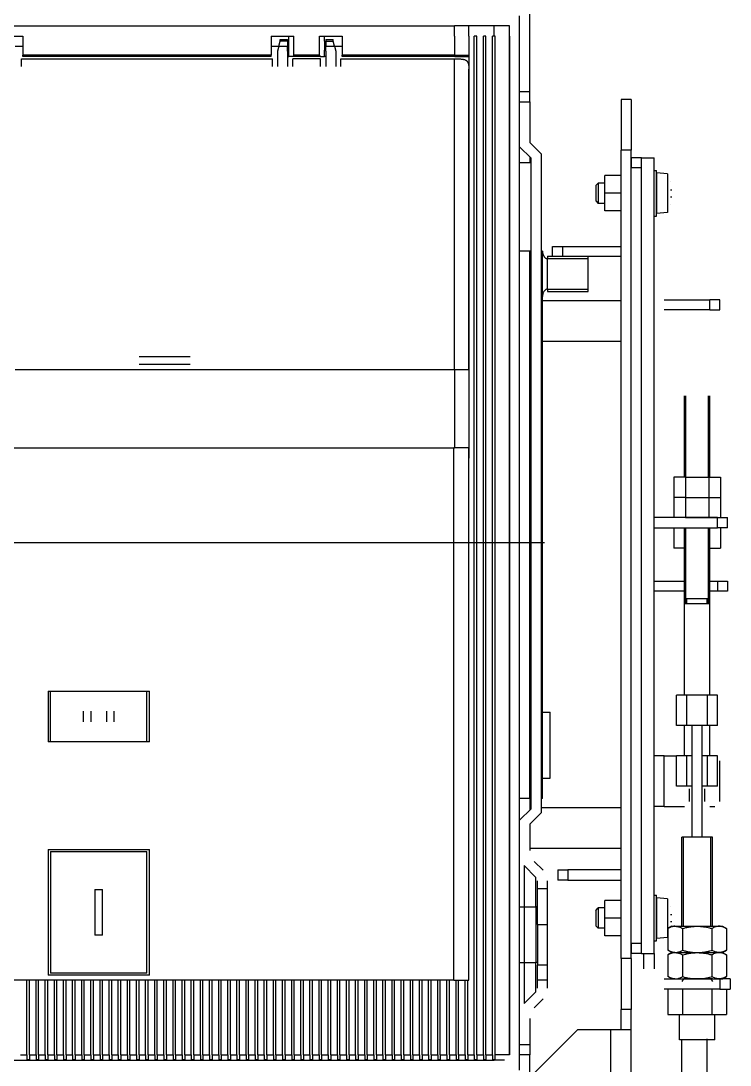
# Model space of a CAD drawing. Header units: metres. Extents: x -364 to 984, y 2601 to 8084.
# Drawn here: x -78.1 to 61.7, y 7642.2 to 7848.2 of the extents above; entities that cross this region are included whole.
import ezdxf

# ---------------------------------------------------------------- set-up
doc = ezdxf.new("R2010")
doc.units = ezdxf.units.M

# ---------------------------------------------------------------- blocks, each defined once
blk = doc.blocks.new('ABB-TR_T7_3')
for p, q in [((230, 310.353454), (230, 313.353454)), ((230.000038, 309.853454), (230.000038, 313.353454)), ((232, 309.853424), (232, 314.353454)), ((232, 298.353424), (232, 314.353454)), ((32.828469, 311.353454), (217.171608, 311.353454)), ((220.000038, 311.353454), (217.171608, 311.353454)), ((217.171608, 309.353454), (217.171608, 311.353454)), ((225.000038, 311.353454), (220.000038, 311.353454)), ((220.000038, 309.353454), (220.000038, 311.353454)), ((228.000038, 311.353454), (225.000038, 311.353454)), ((225.000038, 309.353454), (225.000038, 311.353454)), ((228, 309.353454), (228, 311.353454)), ((228.000038, 309.353454), (228.000038, 311.353454)), ((127.500039, 309.353454), (132.000039, 309.353454)), ((132.000039, 309.353454), (132.000039, 305.603454)), ((181.000038, 309.353454), (185.500038, 309.353454)), ((181.000038, 309.353454), (181.000038, 305.603454)), ((184.500038, 308.353454), (184.500038, 309.353454)), ((185.500038, 305.603454), (185.500038, 309.353454)), ((190.500038, 309.353454), (195.000038, 309.353454)), ((190.500038, 305.603454), (190.500038, 309.353454)), ((191.500038, 308.353454), (191.500038, 309.353454)), ((195.000038, 309.353454), (195.000038, 305.603454)), ((217.171608, 309.353454), (217.171608, 305.603454)), ((220.000038, 309.353454), (220.000038, 307.353454)), ((221.550041, 309.353454), (221.050041, 309.353454)), ((221.050041, 108.353454), (221.050041, 309.353454)), ((221.550041, 108.353454), (221.550041, 309.353454)), ((223.350037, 309.353454), (222.850037, 309.353454)), ((222.850037, 108.353454), (222.850037, 309.353454)), ((223.350037, 108.353454), (223.350037, 309.353454)), ((225.000038, 309.353454), (224.65004, 309.353454)), ((224.65004, 108.353454), (224.65004, 309.353454)), ((225.15004, 309.353454), (225.000038, 309.353454)), ((225.15004, 108.353454), (225.15004, 309.353454)), ((228, 309.353454), (228, 108.353454)), ((228.000038, 108.353454), (228.000038, 309.353454)), ((230, 105.353454), (230, 310.353454)), ((230.000038, 105.353454), (230.000038, 309.853454)), ((232, 298.353424), (232, 309.853424)), ((130.500036, 307.353454), (132.000039, 307.353454)), ((181.000038, 307.353454), (182.500038, 307.353454)), ((182.500038, 307.353454), (182.250038, 306.353454)), ((182.500038, 307.353454), (182.750038, 308.353454)), ((182.500038, 307.353454), (184.250038, 307.353454)), ((182.750038, 308.337379), (182.750038, 308.653457)), ((182.750038, 308.653457), (184.250038, 308.653457)), ((184.250038, 308.337379), (182.750038, 308.337379)), ((184.195038, 307.353454), (184.555039, 307.353454)), ((184.250038, 308.653457), (184.250038, 308.337379)), ((184.250038, 308.337379), (184.250038, 307.353454)), ((184.250038, 308.103454), (184.500038, 308.103454)), ((184.250038, 306.353454), (184.250038, 307.353454)), ((184.500038, 307.853454), (184.500038, 308.353454)), ((184.500038, 306.853454), (184.500038, 307.853454)), ((191.805146, 307.353454), (191.444428, 307.353454)), ((191.500038, 308.353454), (191.500038, 307.853454)), ((191.750038, 308.103454), (191.500038, 308.103454)), ((191.500038, 307.853454), (191.500038, 306.853454)), ((191.750038, 308.653457), (191.750038, 308.337379)), ((191.750038, 308.653457), (193.250038, 308.653457)), ((191.750038, 308.337379), (191.750038, 307.353454)), ((191.750038, 308.337379), (193.250038, 308.337379)), ((191.750038, 307.353454), (193.500038, 307.353454)), ((191.750038, 306.353454), (191.750038, 307.353454)), ((193.250038, 308.337379), (193.250038, 308.653457)), ((193.500038, 307.353454), (193.250038, 308.353454)), ((193.500038, 307.353454), (195.000038, 307.353454)), ((193.500038, 307.353454), (193.750038, 306.353454)), ((220.000038, 307.353454), (220.000038, 305.603454)), ((132.000039, 305.353454), (132.000039, 305.603454)), ((181.000038, 305.603454), (132.000039, 305.603454)), ((181.000038, 305.353454), (132.000039, 305.353454)), ((181.000038, 305.353454), (181.000038, 305.603454)), ((182.250038, 306.353454), (182.250038, 303.353454)), ((184.250038, 306.603454), (184.500038, 306.603454)), ((184.250038, 306.353454), (184.250038, 303.353454)), ((184.250038, 305.353454), (184.500038, 305.353454)), ((184.500038, 306.353454), (184.500038, 306.853454)), ((184.500038, 305.353454), (184.500038, 306.353454)), ((185.264336, 305.353454), (184.500038, 305.353454)), ((190.735741, 305.353454), (185.264336, 305.353454)), ((190.500038, 305.603454), (185.500038, 305.603454)), ((190.735741, 305.353454), (191.500038, 305.353454)), ((191.500038, 306.853454), (191.500038, 306.353454)), ((191.500038, 306.353454), (191.500038, 306.603454)), ((191.750038, 306.603454), (191.500038, 306.603454)), ((191.500038, 305.353454), (191.500038, 306.353454)), ((191.750038, 305.353454), (191.500038, 305.353454)), ((191.750038, 306.353454), (191.750038, 303.353454)), ((193.750038, 306.353454), (193.750038, 303.353454)), ((195.000038, 305.353454), (195.000038, 305.603454)), ((217.171608, 305.603454), (195.000038, 305.603454)), ((217.254944, 305.353454), (195.000038, 305.353454)), ((217.171608, 305.603454), (220.000038, 305.603454)), ((217.254944, 305.353454), (219.805596, 305.353454)), ((219.805596, 305.353454), (220.000038, 305.353454)), ((220.000038, 305.603454), (220.000038, 305.353454)), ((220.000038, 305.353454), (220.000038, 243.603454)), ((131.750039, 304.853454), (181.250038, 304.853454)), ((131.750039, 303.353454), (131.750039, 304.853454)), ((181.250038, 303.353454), (181.250038, 304.853454)), ((190.750038, 304.853454), (185.250038, 304.853454)), ((185.250038, 303.353454), (185.250038, 304.853454)), ((190.750038, 303.353454), (190.750038, 304.853454)), ((194.750038, 304.853454), (217.171608, 304.853454)), ((194.750038, 303.353454), (194.750038, 304.853454)), ((217.171608, 243.603454), (217.171608, 304.853454)), ((220.000038, 243.603454), (220.000038, 302.853454)), ((232, 298.353424), (230, 298.353424)), ((232, 298.353424), (230, 298.353424)), ((232, 296.353424), (232, 298.353424)), ((232, 296.353424), (232, 298.353424)), ((250, 296.853424), (250, 286.853424)), ((252, 296.853424), (250, 296.853424)), ((252, 296.853424), (252, 286.853424)), ((230, 296.353424), (232, 296.353424)), ((230, 296.353424), (232, 296.353424)), ((232, 296.353424), (232, 288.353424)), ((232, 296.353424), (232, 288.353424)), ((232.25, 285.275001), (230, 287.525001)), ((232.25, 285.275001), (230, 287.525001)), ((232, 288.353424), (234.25, 286.103424)), ((232, 288.353424), (234.25, 286.103424)), ((252, 286.853424), (250, 286.853424)), ((250, 127.353424), (250, 286.853424)), ((252, 127.353424), (252, 286.853424)), ((232.25, 284.353424), (230, 284.353424)), ((232.25, 284.353424), (230, 284.353424)), ((232, 285.524932), (232, 284.353424)), ((232, 285.524932), (232, 284.353424)), ((232.25, 156.931854), (232.25, 285.275001)), ((232.25, 156.931854), (232.25, 285.275001)), ((234.25, 286.103424), (234.25, 156.103424)), ((234.25, 286.103424), (234.25, 156.103424)), ((254, 285.353454), (252, 285.353454)), ((252, 285.353454), (252, 283.353454)), ((254, 285.353454), (256.5, 285.353454)), ((254, 283.353454), (254, 285.353454)), ((256.5, 128.353454), (256.5, 285.353454)), ((252, 130.353454), (252, 283.353454)), ((254, 283.353454), (252, 283.353454)), ((254, 130.353454), (254, 283.353454)), ((256.5, 282.853424), (257, 282.853424)), ((256.5, 273.853424), (256.5, 282.853424)), ((257, 273.853424), (257, 282.853424)), ((257, 282.353424), (257, 280.271125)), ((259.13263, 282.166847), (257, 282.353424)), ((245, 279.853424), (245.5, 280.353424)), ((245.5, 280.353424), (245.5, 279.312278)), ((246.800003, 280.353424), (245.5, 280.353424)), ((246.800003, 278.353424), (246.800003, 281.853424)), ((250, 281.853424), (246.800003, 281.853424)), ((257, 280.271125), (257, 274.353424)), ((259.13263, 282.166847), (259.13263, 280.181678)), ((259.13263, 280.181678), (259.13263, 274.540008)), ((259.73021, 280.653427), (259.762238, 280.653427)), ((245, 279.853424), (245, 279.072563)), ((245, 279.072563), (245, 276.853424)), ((245.5, 279.312278), (245.5, 276.353424)), ((246.800003, 274.853424), (246.800003, 278.353424)), ((250, 278.353424), (246.800003, 278.353424)), ((259.73021, 279.053428), (259.965638, 279.053428)), ((259.965638, 279.053428), (260.038514, 279.053428)), ((245, 276.853424), (245.5, 276.353424)), ((246.800003, 276.353424), (245.5, 276.353424)), ((259.73021, 277.653427), (260.038514, 277.653427)), ((259.73021, 276.053428), (259.762238, 276.053428)), ((250, 274.853424), (246.800003, 274.853424)), ((259.13263, 274.540008), (257, 274.353424)), ((256.5, 273.853424), (257, 273.853424)), ((236.5, 267.853454), (238.5, 267.853454)), ((236.5, 265.853454), (236.5, 267.853454)), ((238.5, 265.853454), (238.5, 267.853454)), ((238.5, 267.853454), (250, 267.853454)), ((232, 266.953453), (230, 266.953453)), ((232.248993, 266.953453), (232, 266.953453)), ((232, 158.953453), (232, 266.953453)), ((234.5, 266.953453), (234.25, 266.953453)), ((234.5, 257.953453), (234.5, 266.953453)), ((235.5, 265.953453), (236.5, 265.953453)), ((235.5, 265.953453), (235.5, 265.453453)), ((238.5, 265.853454), (236.5, 265.853454)), ((250, 265.853454), (238.5, 265.853454)), ((243.5, 265.453453), (243.5, 265.85345)), ((235.5, 259.453453), (235.5, 265.453453)), ((235.5, 265.453453), (243.5, 265.453453)), ((243.5, 259.453453), (243.5, 265.453453)), ((234.5, 169.453453), (234.5, 257.953453)), ((235.5, 259.453453), (243.5, 259.453453)), ((235.5, 259.453453), (235.5, 258.953453)), ((235.5, 258.953453), (243.5, 258.953453)), ((243.5, 258.953453), (243.5, 259.453453)), ((250, 257.103424), (234.499939, 257.103424)), ((258.5, 257.353454), (267.5, 257.353454)), ((267.5, 255.353454), (267.5, 257.353454)), ((269.5, 257.353454), (267.5, 257.353454)), ((269.5, 255.353454), (269.5, 257.353454)), ((267.5, 255.353454), (258.5, 255.353454)), ((267.5, 255.353454), (269.5, 255.353454)), ((250, 249.103424), (234.499939, 249.103424)), ((165, 246.103454), (155, 246.103454)), ((130.500039, 243.603454), (199.500038, 243.603454)), ((155, 244.603454), (165, 244.603454)), ((199.500038, 243.603454), (210.500038, 243.603454)), ((210.500038, 243.603454), (217.171608, 243.603454)), ((217.171608, 243.603454), (217.171608, 228.103454)), ((217.171608, 243.603454), (220.000038, 243.603454)), ((217.171608, 243.603454), (220.000038, 243.603454)), ((220.000038, 243.603454), (220.000038, 235.353454)), ((262.5, 222.353452), (262.5, 238.353454)), ((262.75, 222.353452), (262.75, 238.353454)), ((267.25, 222.353452), (267.25, 238.353454)), ((267.5, 222.353452), (267.5, 238.353454)), ((220.000038, 235.353454), (220.000038, 226.103454)), ((105.513409, 228.103454), (217, 228.103454)), ((144.325575, 228.103454), (217.171608, 228.103454)), ((220, 228.103454), (217, 228.103454)), ((217, 123.103454), (217, 228.103454)), ((220, 123.103454), (220, 228.103454)), ((262.690598, 222.353454), (260.381195, 222.353454)), ((260.381195, 222.353454), (260.381195, 218.353454)), ((262.690598, 222.353454), (267.309403, 222.353454)), ((262.690598, 222.353454), (262.690598, 218.353454)), ((267.309403, 222.353454), (267.309403, 218.353454)), ((267.309403, 222.353454), (269.618805, 222.353454)), ((269.618805, 222.353454), (269.618805, 218.353454)), ((262.690598, 218.353454), (260.381195, 218.353454)), ((262.690598, 218.353454), (260.381195, 218.353454)), ((260.381195, 218.353454), (260.381195, 214.353455)), ((262.690598, 218.353454), (267.309403, 218.353454)), ((262.690598, 218.353454), (267.309403, 218.353454)), ((262.690598, 218.353454), (262.690598, 214.353455)), ((267.309403, 218.353454), (269.618805, 218.353454)), ((267.309403, 218.353454), (267.309403, 214.353455)), ((267.309403, 218.353454), (269.618805, 218.353454)), ((269.618805, 218.353454), (269.618805, 214.353455)), ((269.618805, 216.353455), (269.618805, 214.353428)), ((269, 214.353455), (256.5, 214.353455)), ((262.690598, 214.353455), (260.381195, 214.353455)), ((262.690598, 214.353455), (267.309403, 214.353455)), ((267.309403, 214.353455), (269.618805, 214.353455)), ((269, 212.353455), (269, 214.353455)), ((269, 214.353455), (271, 214.353455)), ((271, 212.353455), (271, 214.353455)), ((256.5, 212.353455), (269, 212.353455)), ((260.381195, 212.353455), (260.381195, 208.353455)), ((262.5, 198.353454), (262.5, 212.353449)), ((262.75, 198.353454), (262.75, 212.35345)), ((267.25, 198.353454), (267.25, 212.35345)), ((267.5, 198.353454), (267.5, 212.353449)), ((271, 212.353455), (269, 212.353455)), ((269.618805, 212.353455), (269.618805, 208.353455)), ((234.904961, 209.353454), (11.22554, 209.353454)), ((262.499985, 208.353455), (260.381195, 208.353455)), ((267.499985, 208.353455), (269.618805, 208.353455)), ((267.5, 201.853449), (267.5, 208.353452)), ((256.49997, 201.853455), (262.499985, 201.853455)), ((262.499985, 199.853454), (256.5, 199.853454)), ((267.499985, 201.853455), (269, 201.853455)), ((269, 199.853454), (267.499985, 199.853454)), ((267.5, 186.353454), (267.5, 199.853449)), ((269, 201.853455), (271, 201.853455)), ((269, 201.853455), (269, 199.853454)), ((271, 199.853454), (269, 199.853454)), ((271, 201.853455), (271, 199.853454)), ((266.198563, 198.353454), (262.5, 198.353454)), ((262.5, 197.353432), (262.5, 198.353432)), ((262.75, 197.353432), (262.75, 198.353432)), ((263, 197.353454), (263, 198.353454)), ((267.5, 198.353454), (266.198563, 198.353454)), ((267, 197.353454), (267, 198.353454)), ((267.25, 197.353432), (267.25, 198.353432)), ((266.198563, 197.353454), (262.5, 197.353454)), ((262.5, 179.353454), (262.5, 197.353454)), ((267.5, 197.353454), (266.198563, 197.353454)), ((267.5, 179.353454), (267.5, 197.353454)), ((220.000038, 181.103454), (220.000038, 190.103454)), ((267.5, 179.353431), (267.5, 185.353454)), ((136.998703, 180.103454), (136.998703, 170.103454)), ((136.998703, 180.103454), (156.998703, 180.103454)), ((137.498703, 170.103454), (137.498703, 180.103454)), ((156.498703, 170.103454), (156.498703, 180.103454)), ((156.998703, 170.103454), (156.998703, 180.103454)), ((220.000038, 180.603454), (220.000038, 181.103454)), ((262.979279, 179.353454), (260.958542, 179.353454)), ((260.958542, 173.353454), (260.958542, 179.353454)), ((267.020722, 179.353454), (262.979279, 179.353454)), ((262.979279, 173.353454), (262.979279, 179.353454)), ((269.041459, 179.353454), (267.020722, 179.353454)), ((267.020722, 173.353454), (267.020722, 179.353454)), ((269.041459, 173.353454), (269.041459, 179.353454)), ((143.998703, 174.054142), (143.998703, 176.168937)), ((145.498703, 174.054142), (145.498703, 176.168937)), ((148.498703, 176.168937), (148.498703, 174.054142)), ((149.998703, 176.168937), (149.998703, 174.054142)), ((234.5, 175.953453), (236, 175.953453)), ((236, 162.953453), (236, 175.953453)), ((262.979279, 173.353454), (260.958542, 173.353454)), ((262.5, 167.353454), (262.5, 173.353431)), ((267.020722, 173.353454), (262.979279, 173.353454)), ((264, 151.353454), (264, 173.353454)), ((266, 151.353454), (266, 173.353454)), ((269.041459, 173.353454), (267.020722, 173.353454)), ((267.5, 167.353454), (267.5, 173.353431)), ((156.998703, 170.103454), (136.998703, 170.103454)), ((234.5, 158.953453), (234.5, 169.453453)), ((258.5, 167.353454), (256.5, 167.353454)), ((258.5, 157.353454), (258.5, 167.353454)), ((258.5, 167.353454), (260.958542, 167.353454)), ((262.979279, 167.353454), (260.958542, 167.353454)), ((260.958542, 161.353454), (260.958542, 167.353454)), ((263.999985, 167.353454), (262.979279, 167.353454)), ((262.979279, 161.353454), (262.979279, 167.353454)), ((267.020722, 167.353454), (265.999985, 167.353454)), ((269.041459, 167.353454), (267.020722, 167.353454)), ((267.020722, 161.353454), (267.020722, 167.353454)), ((269.041459, 161.353454), (269.041459, 167.353454)), ((269.5, 158.353454), (269.5, 166.353454)), ((234.5, 162.953453), (236, 162.953453)), ((262.979279, 161.353454), (260.958542, 161.353454)), ((263.999985, 161.353454), (262.979279, 161.353454)), ((263.5, 158.353454), (263.5, 160.853454)), ((267.020722, 161.353454), (265.999985, 161.353454)), ((266, 151.353454), (266, 161.353454)), ((266.5, 158.353454), (266.5, 160.853454)), ((269.041459, 161.353454), (267.020722, 161.353454)), ((232, 158.953453), (230, 158.953453)), ((232.248993, 158.953453), (232, 158.953453)), ((232, 158.95343), (232, 156.68185)), ((232, 158.95343), (232, 156.68185)), ((234.5, 158.953453), (234.25, 158.953453)), ((230, 154.681854), (232.25, 156.931854)), ((230, 154.681854), (232.25, 156.931854)), ((232, 157.103424), (232, 156.682769)), ((232.249939, 157.103424), (232, 157.103424)), ((250, 157.103424), (234.249939, 157.103424)), ((258.5, 157.353454), (256.5, 157.353454)), ((258.5, 157.353454), (262.5, 157.353454)), ((267.5, 157.353454), (268.5, 157.353454)), ((234.25, 156.103424), (232, 153.853424)), ((234.25, 156.103424), (232, 153.853424)), ((232, 153.85379), (232, 153.103424)), ((232, 153.853424), (232, 148.674491)), ((232, 153.853424), (232, 148.674491)), ((232, 153.103424), (232, 149.103424)), ((266.438279, 151.353454), (262, 151.353454)), ((262, 133.753448), (262, 151.353454)), ((262.300003, 133.753456), (262.300003, 151.353454)), ((268, 151.353454), (266.438279, 151.353454)), ((267.699997, 133.753456), (267.699997, 151.353454)), ((268, 133.753433), (268, 151.353454)), ((268, 133.753456), (268, 151.353454)), ((136.998703, 148.903454), (136.998703, 124.103454)), ((136.998703, 148.903454), (156.998703, 148.903454)), ((137.498703, 148.503456), (156.498703, 148.503456)), ((137.498703, 148.503456), (137.498703, 124.503456)), ((156.498703, 124.503456), (156.498703, 148.503456)), ((156.998703, 124.103454), (156.998703, 148.903454)), ((250, 149.103424), (232, 149.103424)), ((234.621308, 144.810531), (232.878693, 146.553173)), ((234.621308, 144.810531), (232.878693, 146.553173)), ((230.878693, 145.724746), (233.207093, 143.396316)), ((230.878693, 145.724746), (230.878693, 137.603424)), ((230.878693, 145.724746), (230.878693, 137.603424)), ((230.878693, 145.724746), (233.207093, 143.396316)), ((237.5, 144.853454), (237.5, 142.853454)), ((237.5, 144.853454), (239.5, 144.853454)), ((239.5, 144.853454), (239.5, 142.853454)), ((250, 144.853454), (239.5, 144.853454)), ((233.207093, 137.603424), (233.207093, 143.396316)), ((233.207093, 137.603424), (233.207093, 143.396316)), ((233.5, 141.103424), (233.5, 142.689209)), ((233.5, 141.103424), (233.5, 142.689209)), ((235.5, 141.103424), (235.5, 142.689209)), ((235.5, 141.103424), (235.5, 142.689209)), ((239.5, 142.853454), (237.5, 142.853454)), ((239.5, 142.853454), (250, 142.853454)), ((146.248703, 141.003456), (146.248703, 132.003456)), ((146.248703, 141.003456), (147.748703, 141.003456)), ((147.748703, 132.003456), (147.748703, 141.003456)), ((235.5, 141.103424), (233.5, 141.103424)), ((233.5, 134.103424), (233.5, 141.103424)), ((233.5, 134.103424), (233.5, 141.103424)), ((235.5, 141.103424), (233.5, 141.103424)), ((235.5, 134.103424), (235.5, 141.103424)), ((235.5, 134.103424), (235.5, 141.103424)), ((246.800003, 135.353454), (246.800003, 138.853454)), ((250, 138.853454), (246.800003, 138.853454)), ((256.5, 139.853454), (257, 139.853454)), ((256.5, 130.853454), (256.5, 139.853454)), ((257, 130.853454), (257, 139.853454)), ((257, 139.353454), (257, 137.271156)), ((259.13263, 139.166877), (257, 139.353454)), ((259.13263, 139.166877), (259.13263, 137.181709)), ((230, 137.603424), (230.878693, 137.603424)), ((230, 137.603424), (230.878693, 137.603424)), ((230.878693, 137.603424), (230.878693, 126.603424)), ((230.878693, 137.603424), (233.207093, 137.603424)), ((230.878693, 137.603424), (233.207093, 137.603424)), ((230.878693, 137.603424), (230.878693, 126.603424)), ((233.5, 137.603454), (233.207093, 137.603454)), ((233.5, 137.603454), (233.207093, 137.603454)), ((233.207093, 137.603424), (233.207093, 126.603424)), ((233.207093, 137.603424), (233.207093, 126.603424)), ((245, 136.853454), (245.5, 137.353454)), ((245, 136.853454), (245, 136.072593)), ((245, 136.072593), (245, 133.853454)), ((245.5, 137.353454), (245.5, 136.312309)), ((246.800003, 137.353454), (245.5, 137.353454)), ((245.5, 136.312309), (245.5, 133.353454)), ((257, 137.271156), (257, 131.353454)), ((259.13263, 137.181709), (259.13263, 131.540039)), ((259.73021, 137.653457), (259.762238, 137.653457)), ((259.73021, 136.053451), (259.965638, 136.053451)), ((259.965638, 136.053451), (260.038514, 136.053451)), ((233.5, 134.103424), (233.5, 126.103424)), ((233.5, 134.103424), (235.5, 134.103424)), ((233.5, 134.103424), (233.5, 126.103424)), ((233.5, 134.103424), (235.5, 134.103424)), ((235.5, 126.103424), (235.5, 134.103424)), ((235.5, 126.103424), (235.5, 134.103424)), ((246.800003, 131.853454), (246.800003, 135.353454)), ((250, 135.353454), (246.800003, 135.353454)), ((259.73021, 134.653457), (260.038514, 134.653457)), ((147.748703, 132.003456), (146.248703, 132.003456)), ((147.75, 132.003456), (146.25, 132.003456)), ((245, 133.853454), (245.5, 133.353454)), ((246.800003, 133.353454), (245.5, 133.353454)), ((250, 131.853454), (246.800003, 131.853454)), ((260.012467, 133.753456), (259.226502, 133.299675)), ((259.226502, 133.299675), (259.226502, 129.007232)), ((260.012467, 133.753456), (260.623032, 133.753456)), ((260.623032, 133.753456), (269.987534, 133.753456)), ((262.113251, 133.299675), (262.113251, 129.007232)), ((267.88675, 133.299675), (267.88675, 129.007232)), ((269.987534, 133.753456), (270.773499, 133.299675)), ((270.773499, 133.299675), (270.773499, 129.007232)), ((252, 130.353454), (252, 128.353454)), ((254, 130.353454), (252, 130.353454)), ((254, 128.353454), (254, 130.353454)), ((256.5, 130.853454), (257, 130.853454)), ((259.13263, 131.540039), (257, 131.353454)), ((259.13263, 131.540039), (259.226044, 131.717598)), ((254, 128.353454), (252, 128.353454)), ((254, 128.353454), (256.5, 128.353454)), ((254.5, 125.353454), (254.5, 128.353454)), ((256.5, 128.353454), (256.5, 125.353454)), ((260.012467, 128.553451), (259.226502, 129.007232)), ((260.012467, 128.553451), (259.226502, 128.09967)), ((259.226502, 128.09967), (259.226502, 123.807235)), ((260.012467, 128.553451), (260.623032, 128.553451)), ((260.012467, 128.553451), (260.623032, 128.553451)), ((260.623032, 128.553451), (269.987534, 128.553451)), ((260.623032, 128.553451), (269.987534, 128.553451)), ((262.113251, 128.09967), (262.113251, 123.807235)), ((267.88675, 128.09967), (267.88675, 123.807235)), ((269.987534, 128.553451), (270.773499, 129.007232)), ((269.987534, 128.553451), (270.773499, 128.09967)), ((270.773499, 128.09967), (270.773499, 123.807235)), ((230, 126.603424), (230.878693, 126.603424)), ((230, 126.603424), (230.878693, 126.603424)), ((230.878693, 126.603424), (230.878693, 118.482101)), ((230.878693, 126.603424), (233.207093, 126.603424)), ((230.878693, 126.603424), (230.878693, 118.482101)), ((230.878693, 126.603424), (233.207093, 126.603424)), ((233.207093, 120.810531), (233.207093, 126.603424)), ((233.5, 126.603424), (233.207093, 126.603424)), ((233.5, 126.603424), (233.207093, 126.603424)), ((233.207093, 120.810531), (233.207093, 126.603424)), ((233.5, 123.103424), (233.5, 126.103424)), ((235.5, 126.103424), (233.5, 126.103424)), ((233.5, 123.103424), (233.5, 126.103424)), ((235.5, 126.103424), (233.5, 126.103424)), ((235.5, 123.103424), (235.5, 126.103424)), ((235.5, 123.103424), (235.5, 126.103424)), ((252, 127.353424), (250, 127.353424)), ((250, 127.353424), (250, 117.353424)), ((252, 127.353424), (252, 117.353424)), ((156.998703, 124.103454), (136.998703, 124.103454)), ((156.498703, 124.503456), (137.498703, 124.503456)), ((260.012467, 123.353454), (259.226502, 123.807235)), ((269.987534, 123.353454), (270.773499, 123.807235)), ((217, 123.103454), (33, 123.103454)), ((132.850039, 108.353454), (132.850039, 123.103454)), ((133.350039, 108.353454), (133.350039, 123.103454)), ((134.650039, 108.353454), (134.650039, 123.103454)), ((135.150039, 108.353454), (135.150039, 123.103454)), ((136.450039, 108.353454), (136.450039, 123.103454)), ((136.950039, 108.353454), (136.950039, 123.103454)), ((138.250039, 108.353454), (138.250039, 123.103454)), ((138.750039, 108.353454), (138.750039, 123.103454)), ((140.05004, 108.353454), (140.05004, 123.103454)), ((140.55004, 108.353454), (140.55004, 123.103454)), ((141.850039, 108.353454), (141.850039, 123.103454)), ((142.350039, 108.353454), (142.350039, 123.103454)), ((143.65004, 108.353454), (143.65004, 123.103454)), ((144.15004, 108.353454), (144.15004, 123.103454)), ((145.450039, 108.353454), (145.450039, 123.103454)), ((145.950039, 108.353454), (145.950039, 123.103454)), ((147.250038, 108.353454), (147.250038, 123.103454)), ((147.750038, 108.353454), (147.750038, 123.103454)), ((149.05004, 108.353454), (149.05004, 123.103454)), ((149.55004, 108.353454), (149.55004, 123.103454)), ((150.850039, 108.353454), (150.850039, 123.103454)), ((151.350039, 108.353454), (151.350039, 123.103454)), ((152.65004, 108.353454), (152.65004, 123.103454)), ((153.15004, 108.353454), (153.15004, 123.103454)), ((154.450039, 108.353454), (154.450039, 123.103454)), ((154.950039, 108.353454), (154.950039, 123.103454)), ((156.250038, 108.353454), (156.250038, 123.103454)), ((156.750038, 108.353454), (156.750038, 123.103454)), ((158.050038, 108.353454), (158.050038, 123.103454)), ((158.550038, 108.353454), (158.550038, 123.103454)), ((159.850041, 108.353454), (159.850041, 123.103454)), ((160.350041, 108.353454), (160.350041, 123.103454)), ((161.65004, 108.353454), (161.65004, 123.103454)), ((162.15004, 108.353454), (162.15004, 123.103454)), ((163.450039, 108.353454), (163.450039, 123.103454)), ((163.950039, 108.353454), (163.950039, 123.103454)), ((165.250038, 108.353454), (165.250038, 123.103454)), ((165.750038, 108.353454), (165.750038, 123.103454)), ((167.050038, 108.353454), (167.050038, 123.103454)), ((167.550038, 108.353454), (167.550038, 123.103454)), ((168.850041, 108.353454), (168.850041, 123.103454)), ((169.350041, 108.353454), (169.350041, 123.103454)), ((170.65004, 108.353454), (170.65004, 123.103454)), ((171.15004, 108.353454), (171.15004, 123.103454)), ((172.450039, 108.353454), (172.450039, 123.103454)), ((172.950039, 108.353454), (172.950039, 123.103454)), ((174.250038, 108.353454), (174.250038, 123.103454)), ((174.750038, 108.353454), (174.750038, 123.103454)), ((176.050038, 108.353454), (176.050038, 123.103454)), ((176.550038, 108.353454), (176.550038, 123.103454)), ((177.850041, 108.353454), (177.850041, 123.103454)), ((178.350041, 108.353454), (178.350041, 123.103454)), ((179.65004, 108.353454), (179.65004, 123.103454)), ((180.15004, 108.353454), (180.15004, 123.103454)), ((181.450039, 108.353454), (181.450039, 123.103454)), ((181.950039, 108.353454), (181.950039, 123.103454)), ((183.250038, 108.353454), (183.250038, 123.103454)), ((183.750038, 108.353454), (183.750038, 123.103454)), ((185.050038, 108.353454), (185.050038, 123.103454)), ((185.550038, 108.353454), (185.550038, 123.103454)), ((186.850041, 108.353454), (186.850041, 123.103454)), ((187.350041, 108.353454), (187.350041, 123.103454)), ((188.65004, 108.353454), (188.65004, 123.103454)), ((189.15004, 108.353454), (189.15004, 123.103454)), ((190.450035, 108.353454), (190.450035, 123.103454)), ((190.950035, 108.353454), (190.950035, 123.103454)), ((192.250038, 108.353454), (192.250038, 123.103454)), ((192.750038, 108.353454), (192.750038, 123.103454)), ((194.050041, 108.353454), (194.050041, 123.103454)), ((194.550041, 108.353454), (194.550041, 123.103454)), ((195.850037, 108.353454), (195.850037, 123.103454)), ((196.350037, 108.353454), (196.350037, 123.103454)), ((197.65004, 108.353454), (197.65004, 123.103454)), ((198.15004, 108.353454), (198.15004, 123.103454)), ((199.450035, 108.353454), (199.450035, 123.103454)), ((199.950035, 108.353454), (199.950035, 123.103454)), ((201.250038, 108.353454), (201.250038, 123.103454)), ((201.750038, 108.353454), (201.750038, 123.103454)), ((203.050041, 108.353454), (203.050041, 123.103454)), ((203.550041, 108.353454), (203.550041, 123.103454)), ((204.850037, 108.353454), (204.850037, 123.103454)), ((205.350037, 108.353454), (205.350037, 123.103454)), ((206.65004, 108.353454), (206.65004, 123.103454)), ((207.15004, 108.353454), (207.15004, 123.103454)), ((208.450035, 108.353454), (208.450035, 123.103454)), ((208.950035, 108.353454), (208.950035, 123.103454)), ((210.250038, 108.353454), (210.250038, 123.103454)), ((210.750038, 108.353454), (210.750038, 123.103454)), ((212.050041, 108.353454), (212.050041, 123.103454)), ((212.550041, 108.353454), (212.550041, 123.103454)), ((213.850037, 108.353454), (213.850037, 123.103454)), ((214.350037, 108.353454), (214.350037, 123.103454)), ((215.65004, 108.353454), (215.65004, 123.103454)), ((216.15004, 108.353454), (216.15004, 123.103454)), ((217, 123.103454), (220, 123.103454)), ((217.450035, 108.353454), (217.450035, 123.103454)), ((217.950035, 108.353454), (217.950035, 123.103454)), ((219.250038, 108.353454), (219.250038, 123.103454)), ((219.750038, 108.353454), (219.750038, 123.103454)), ((235.5, 123.103424), (233.5, 123.103424)), ((233.5, 121.517639), (233.5, 123.103424)), ((235.5, 123.103424), (233.5, 123.103424)), ((233.5, 121.517639), (233.5, 123.103424)), ((235.5, 121.517639), (235.5, 123.103424)), ((235.5, 121.517639), (235.5, 123.103424)), ((258.5, 123.353454), (269.5, 123.353454)), ((260.012467, 123.353454), (260.623032, 123.353454)), ((260.623032, 123.353454), (269.987534, 123.353454)), ((262.300003, 123.353454), (262, 122.833839)), ((268, 123.353454), (262.367249, 123.353454)), ((267.699997, 123.353454), (262.630524, 123.353454)), ((267.699997, 123.353454), (268, 122.833839)), ((271.5, 123.353454), (269.5, 123.353454)), ((269.5, 123.353454), (269.5, 121.353454)), ((271.5, 123.353454), (271.5, 121.353454)), ((230.878693, 118.482101), (233.207093, 120.810531)), ((230.878693, 118.482101), (233.207093, 120.810531)), ((269.5, 121.353454), (258.5, 121.353454)), ((259.226502, 121.353454), (259.226502, 116.353454)), ((262.113251, 121.353454), (262.113251, 116.353454)), ((267.88675, 121.353454), (267.88675, 116.353454)), ((269.5, 121.353454), (271.5, 121.353454)), ((270.773499, 121.353454), (270.773499, 116.353454)), ((270.773499, 121.353454), (270.773499, 116.353454)), ((234.621308, 119.396316), (232.878693, 117.653679)), ((234.621308, 119.396316), (232.878693, 117.653679)), ((232, 115.532356), (232, 110.353424)), ((232, 115.532356), (232, 110.353424)), ((252, 117.353424), (250, 117.353424)), ((250, 113.353424), (250, 117.353424)), ((252, 113.353424), (252, 117.353424)), ((259.226502, 116.353454), (262.113251, 116.353454)), ((261.5, 111.353454), (261.5, 116.353454)), ((262.113251, 116.353454), (267.88675, 116.353454)), ((267.88675, 116.353454), (270.773499, 116.353454)), ((268.5, 111.353454), (268.5, 116.353454)), ((268.5, 111.353454), (268.5, 116.353454)), ((241.5, 113.353424), (232.5, 104.353424)), ((241.5, 113.353424), (248, 113.353424)), ((248, 113.353424), (252, 113.353424)), ((248, 84.853424), (248, 113.353424)), ((252, 84.853424), (252, 113.353424)), ((266.677994, 111.353454), (261.5, 111.353454)), ((262, 88.329307), (262, 111.353454)), ((268.5, 111.353454), (266.677994, 111.353454)), ((267, 88.329307), (267, 111.559845)), ((232, 110.353424), (230, 110.353424)), ((232, 110.353424), (230, 110.353424)), ((232, 110.353424), (232, 108.353424)), ((232, 110.353424), (232, 108.353424)), ((25.000038, 107.353454), (225.000038, 107.353454)), ((131.550039, 108.353454), (132.850039, 108.353454)), ((132.850039, 108.353454), (132.850039, 107.487427)), ((132.850039, 107.487427), (133.350039, 107.487427)), ((133.350039, 108.353454), (134.650039, 108.353454)), ((133.350039, 108.353454), (133.350039, 107.487427)), ((134.650039, 108.353454), (134.650039, 107.487427)), ((134.650039, 107.487427), (135.150039, 107.487427)), ((135.150039, 108.353454), (136.450039, 108.353454)), ((135.150039, 108.353454), (135.150039, 107.487427)), ((136.450039, 108.353454), (136.450039, 107.487427)), ((136.450039, 107.487427), (136.950039, 107.487427)), ((136.950039, 108.353454), (138.250039, 108.353454)), ((136.950039, 108.353454), (136.950039, 107.487427)), ((138.250039, 108.353454), (138.250039, 107.487427)), ((138.250039, 107.487427), (138.750039, 107.487427)), ((138.750039, 108.353454), (140.05004, 108.353454)), ((138.750039, 108.353454), (138.750039, 107.487427)), ((140.05004, 108.353454), (140.05004, 107.487427)), ((140.05004, 107.487427), (140.55004, 107.487427)), ((140.55004, 108.353454), (141.850039, 108.353454)), ((140.55004, 108.353454), (140.55004, 107.487427)), ((141.850039, 108.353454), (141.850039, 107.487427)), ((141.850039, 107.487427), (142.350039, 107.487427)), ((142.350039, 108.353454), (143.65004, 108.353454)), ((142.350039, 108.353454), (142.350039, 107.487427)), ((143.65004, 108.353454), (143.65004, 107.487427)), ((143.65004, 107.487427), (144.15004, 107.487427)), ((144.15004, 108.353454), (145.450039, 108.353454)), ((144.15004, 108.353454), (144.15004, 107.487427)), ((145.450039, 108.353454), (145.450039, 107.487427)), ((145.450039, 107.487427), (145.950039, 107.487427)), ((145.950039, 108.353454), (147.250038, 108.353454)), ((145.950039, 108.353454), (145.950039, 107.487427)), ((147.250038, 108.353454), (147.250038, 107.487427)), ((147.250038, 107.487427), (147.750038, 107.487427)), ((147.750038, 108.353454), (149.05004, 108.353454)), ((147.750038, 108.353454), (147.750038, 107.487427)), ((149.05004, 108.353454), (149.05004, 107.487427)), ((149.05004, 107.487427), (149.55004, 107.487427)), ((149.55004, 108.353454), (150.850039, 108.353454)), ((149.55004, 108.353454), (149.55004, 107.487427)), ((150.850039, 108.353454), (150.850039, 107.487427)), ((150.850039, 107.487427), (151.350039, 107.487427)), ((151.350039, 108.353454), (152.65004, 108.353454)), ((151.350039, 108.353454), (151.350039, 107.487427)), ((152.65004, 108.353454), (152.65004, 107.487427)), ((152.65004, 107.487427), (153.15004, 107.487427)), ((153.15004, 108.353454), (154.450039, 108.353454)), ((153.15004, 108.353454), (153.15004, 107.487427)), ((154.450039, 108.353454), (154.450039, 107.487427)), ((154.450039, 107.487427), (154.950039, 107.487427)), ((154.950039, 108.353454), (156.250038, 108.353454)), ((154.950039, 108.353454), (154.950039, 107.487427)), ((156.250038, 108.353454), (156.250038, 107.487427)), ((156.250038, 107.487427), (156.750038, 107.487427)), ((156.750038, 108.353454), (158.050038, 108.353454)), ((156.750038, 108.353454), (156.750038, 107.487427)), ((158.050038, 108.353454), (158.050038, 107.487427)), ((158.050038, 107.487427), (158.550038, 107.487427)), ((158.550038, 108.353454), (159.850041, 108.353454)), ((158.550038, 108.353454), (158.550038, 107.487427)), ((159.850041, 108.353454), (159.850041, 107.487427)), ((159.850041, 107.487427), (160.350041, 107.487427)), ((160.350041, 108.353454), (161.65004, 108.353454)), ((160.350041, 108.353454), (160.350041, 107.487427)), ((161.65004, 108.353454), (161.65004, 107.487427)), ((161.65004, 107.487427), (162.15004, 107.487427)), ((162.15004, 108.353454), (163.450039, 108.353454)), ((162.15004, 108.353454), (162.15004, 107.487427)), ((163.450039, 108.353454), (163.450039, 107.487427)), ((163.450039, 107.487427), (163.950039, 107.487427)), ((163.950039, 108.353454), (165.250038, 108.353454)), ((163.950039, 108.353454), (163.950039, 107.487427)), ((165.250038, 108.353454), (165.250038, 107.487427)), ((165.250038, 107.487427), (165.750038, 107.487427)), ((165.750038, 108.353454), (167.050038, 108.353454)), ((165.750038, 108.353454), (165.750038, 107.487427)), ((167.050038, 108.353454), (167.050038, 107.487427)), ((167.050038, 107.487427), (167.550038, 107.487427)), ((167.550038, 108.353454), (168.850041, 108.353454)), ((167.550038, 108.353454), (167.550038, 107.487427)), ((168.850041, 108.353454), (168.850041, 107.487427)), ((168.850041, 107.487427), (169.350041, 107.487427)), ((169.350041, 108.353454), (170.65004, 108.353454)), ((169.350041, 108.353454), (169.350041, 107.487427)), ((170.65004, 108.353454), (170.65004, 107.487427)), ((170.65004, 107.487427), (171.15004, 107.487427)), ((171.15004, 108.353454), (172.450039, 108.353454)), ((171.15004, 108.353454), (171.15004, 107.487427)), ((172.450039, 108.353454), (172.450039, 107.487427)), ((172.450039, 107.487427), (172.950039, 107.487427)), ((172.950039, 108.353454), (174.250038, 108.353454)), ((172.950039, 108.353454), (172.950039, 107.487427)), ((174.250038, 108.353454), (174.250038, 107.487427)), ((174.250038, 107.487427), (174.750038, 107.487427)), ((174.750038, 108.353454), (176.050038, 108.353454)), ((174.750038, 108.353454), (174.750038, 107.487427)), ((176.050038, 108.353454), (176.050038, 107.487427)), ((176.050038, 107.487427), (176.550038, 107.487427)), ((176.550038, 108.353454), (177.850041, 108.353454)), ((176.550038, 108.353454), (176.550038, 107.487427)), ((177.850041, 108.353454), (177.850041, 107.487427)), ((177.850041, 107.487427), (178.350041, 107.487427)), ((178.350041, 108.353454), (179.65004, 108.353454)), ((178.350041, 108.353454), (178.350041, 107.487427)), ((179.65004, 108.353454), (179.65004, 107.487427)), ((179.65004, 107.487427), (180.15004, 107.487427)), ((180.15004, 108.353454), (181.450039, 108.353454)), ((180.15004, 108.353454), (180.15004, 107.487427)), ((181.450039, 108.353454), (181.450039, 107.487427)), ((181.450039, 107.487427), (181.950039, 107.487427)), ((181.950039, 108.353454), (183.250038, 108.353454)), ((181.950039, 108.353454), (181.950039, 107.487427)), ((183.250038, 108.353454), (183.250038, 107.487427)), ((183.250038, 107.487427), (183.750038, 107.487427)), ((183.750038, 108.353454), (185.050038, 108.353454)), ((183.750038, 108.353454), (183.750038, 107.487427)), ((185.050038, 108.353454), (185.050038, 107.487427)), ((185.050038, 107.487427), (185.550038, 107.487427)), ((185.550038, 108.353454), (186.850041, 108.353454)), ((185.550038, 108.353454), (185.550038, 107.487427)), ((186.850041, 108.353454), (186.850041, 107.487427)), ((186.850041, 107.487427), (187.350041, 107.487427)), ((187.350041, 108.353454), (188.65004, 108.353454)), ((187.350041, 108.353454), (187.350041, 107.487427)), ((188.65004, 108.353454), (188.65004, 107.487427)), ((188.65004, 107.487427), (189.15004, 107.487427)), ((189.15004, 108.353454), (190.450035, 108.353454)), ((189.15004, 108.353454), (189.15004, 107.487427)), ((190.450035, 108.353454), (190.450035, 107.487427)), ((190.450035, 107.487427), (190.950035, 107.487427)), ((190.950035, 108.353454), (192.250038, 108.353454)), ((190.950035, 108.353454), (190.950035, 107.487427)), ((192.250038, 108.353454), (192.250038, 107.487427)), ((192.250038, 107.487427), (192.750038, 107.487427)), ((192.750038, 108.353454), (194.050041, 108.353454)), ((192.750038, 108.353454), (192.750038, 107.487427)), ((194.050041, 108.353454), (194.050041, 107.487427)), ((194.050041, 107.487427), (194.550041, 107.487427)), ((194.550041, 108.353454), (195.850037, 108.353454)), ((194.550041, 108.353454), (194.550041, 107.487427)), ((195.850037, 108.353454), (195.850037, 107.487427)), ((195.850037, 107.487427), (196.350037, 107.487427)), ((196.350037, 108.353454), (197.65004, 108.353454)), ((196.350037, 108.353454), (196.350037, 107.487427)), ((197.65004, 108.353454), (197.65004, 107.487427)), ((197.65004, 107.487427), (198.15004, 107.487427)), ((198.15004, 108.353454), (199.450035, 108.353454)), ((198.15004, 108.353454), (198.15004, 107.487427)), ((199.450035, 108.353454), (199.450035, 107.487427)), ((199.450035, 107.487427), (199.950035, 107.487427)), ((199.950035, 108.353454), (201.250038, 108.353454)), ((199.950035, 108.353454), (199.950035, 107.487427)), ((201.250038, 108.353454), (201.250038, 107.487427)), ((201.250038, 107.487427), (201.750038, 107.487427)), ((201.750038, 108.353454), (203.050041, 108.353454)), ((201.750038, 108.353454), (201.750038, 107.487427)), ((203.050041, 108.353454), (203.050041, 107.487427)), ((203.050041, 107.487427), (203.550041, 107.487427)), ((203.550041, 108.353454), (204.850037, 108.353454)), ((203.550041, 108.353454), (203.550041, 107.487427)), ((204.850037, 108.353454), (204.850037, 107.487427)), ((204.850037, 107.487427), (205.350037, 107.487427)), ((205.350037, 108.353454), (206.65004, 108.353454)), ((205.350037, 108.353454), (205.350037, 107.487427)), ((206.65004, 108.353454), (206.65004, 107.487427)), ((206.65004, 107.487427), (207.15004, 107.487427)), ((207.15004, 108.353454), (208.450035, 108.353454)), ((207.15004, 108.353454), (207.15004, 107.487427)), ((208.450035, 108.353454), (208.450035, 107.487427)), ((208.450035, 107.487427), (208.950035, 107.487427)), ((208.950035, 108.353454), (210.250038, 108.353454)), ((208.950035, 108.353454), (208.950035, 107.487427)), ((210.250038, 108.353454), (210.250038, 107.487427)), ((210.250038, 107.487427), (210.750038, 107.487427)), ((210.750038, 108.353454), (212.050041, 108.353454)), ((210.750038, 108.353454), (210.750038, 107.487427)), ((212.050041, 108.353454), (212.050041, 107.487427)), ((212.050041, 107.487427), (212.550041, 107.487427)), ((212.550041, 108.353454), (213.850037, 108.353454)), ((212.550041, 108.353454), (212.550041, 107.487427)), ((213.850037, 108.353454), (213.850037, 107.487427)), ((213.850037, 107.487427), (214.350037, 107.487427)), ((214.350037, 108.353454), (215.65004, 108.353454)), ((214.350037, 108.353454), (214.350037, 107.487427)), ((215.65004, 108.353454), (215.65004, 107.487427)), ((215.65004, 107.487427), (216.15004, 107.487427)), ((216.15004, 108.353454), (217.450035, 108.353454)), ((216.15004, 108.353454), (216.15004, 107.487427)), ((217.450035, 108.353454), (217.450035, 107.487427)), ((217.450035, 107.487427), (217.950035, 107.487427)), ((217.950035, 108.353454), (219.250038, 108.353454)), ((217.950035, 108.353454), (217.950035, 107.487427)), ((219.250038, 108.353454), (219.250038, 107.487427)), ((219.250038, 107.487427), (219.750038, 107.487427)), ((219.750038, 108.353454), (221.050041, 108.353454)), ((219.750038, 108.353454), (219.750038, 107.487427)), ((221.050041, 108.353454), (221.050041, 107.487427)), ((221.050041, 107.487427), (221.550041, 107.487427)), ((221.550041, 108.353454), (222.850037, 108.353454)), ((221.550041, 108.353454), (221.550041, 107.487427)), ((222.850037, 108.353454), (222.850037, 107.487427)), ((222.850037, 107.487427), (223.350037, 107.487427)), ((223.350037, 108.353454), (224.65004, 108.353454)), ((223.350037, 108.353454), (223.350037, 107.487427)), ((224.65004, 108.353454), (224.65004, 107.487427)), ((224.65004, 107.487427), (225.000038, 107.487427)), ((225.000038, 107.487427), (225.15004, 107.490043)), ((225.000038, 107.353454), (225.000038, 107.487427)), ((227.000038, 107.353454), (225.000038, 107.353454)), ((228.000038, 108.353454), (225.15004, 108.353454)), ((225.15004, 107.490043), (225.15004, 108.353454)), ((232, 108.353424), (230, 108.353424)), ((232, 108.353424), (230, 108.353424)), ((232, 104.353424), (232, 108.353424)), ((232, 104.353424), (232, 108.353424))]:
    blk.add_line(p, q)
for points in [[(185.500038, 305.603454), (185.499882, 305.594345), (185.499413, 305.585251), (185.497555, 305.567245), (185.494519, 305.54966), (185.49038, 305.532615), (185.485249, 305.516289), (185.479199, 305.500686), (185.472332, 305.48587), (185.464783, 305.471939), (185.456661, 305.458931), (185.448025, 305.4468), (185.438919, 305.435501), (185.429409, 305.42501), (185.419567, 305.415329), (185.409451, 305.406448), (185.39909, 305.398338), (185.388516, 305.390961), (185.377751, 305.3843), (185.366822, 305.378326), (185.355751, 305.373024), (185.344567, 305.368385), (185.333279, 305.364387), (185.321907, 305.36103), (185.310475, 305.358291), (185.298985, 305.35617), (185.287457, 305.35466), (185.275902, 305.353752), (185.264336, 305.353454)], [(190.500038, 305.603454), (190.500168, 305.595245), (190.50055, 305.587036), (190.502083, 305.570663), (190.504616, 305.554474), (190.508095, 305.538643), (190.512482, 305.523292), (190.517739, 305.508423), (190.523812, 305.494049), (190.530648, 305.48027), (190.538147, 305.467171), (190.54625, 305.45478), (190.554917, 305.443092), (190.564125, 305.432098), (190.573799, 305.421814), (190.583878, 305.412269), (190.5943, 305.403473), (190.605042, 305.395408), (190.616089, 305.388061), (190.627411, 305.381431), (190.638947, 305.375511), (190.650666, 305.370308), (190.662529, 305.365822), (190.67453, 305.36203), (190.686638, 305.35894), (190.698838, 305.356537), (190.711106, 305.35482), (190.723412, 305.353798), (190.729576, 305.353538), (190.735741, 305.353454)], [(217.171608, 305.603454), (217.172608, 305.564857), (217.175583, 305.527176), (217.180336, 305.492073), (217.186806, 305.459526), (217.19429, 305.432014), (217.202996, 305.407974), (217.211716, 305.389725), (217.221131, 305.374962), (217.229775, 305.365135), (217.238716, 305.358238), (217.246689, 305.354683), (217.254944, 305.353454)], [(219.805596, 305.353454), (219.823021, 305.354461), (219.840309, 305.357467), (219.874069, 305.369469), (219.906029, 305.389389), (219.935189, 305.417076), (219.960366, 305.452118), (219.980278, 305.493637), (219.993721, 305.540253), (219.999756, 305.590034), (220.000038, 305.603454)], [(217.171608, 304.853454), (217.239784, 304.853454), (217.307923, 304.853454), (217.443939, 304.853416), (217.579399, 304.853264), (217.714012, 304.852844), (217.847504, 304.851967), (217.979599, 304.85038), (218.110016, 304.847778), (218.238457, 304.843818), (218.36464, 304.838089), (218.488274, 304.830154), (218.609047, 304.819534), (218.726616, 304.805694), (218.84063, 304.788093), (218.950737, 304.766144), (219.056565, 304.739265), (219.157738, 304.706856), (219.253861, 304.668358), (219.299416, 304.646904), (219.344017, 304.623543), (219.344544, 304.623245), (219.385437, 304.599472), (219.42524, 304.573921), (219.429451, 304.57106), (219.466248, 304.544754), (219.501816, 304.516807), (219.508271, 304.511452), (219.573365, 304.451698), (219.580773, 304.444168), (219.639527, 304.378174), (219.646813, 304.369118), (219.700012, 304.295982), (219.706352, 304.286339), (219.754616, 304.205025), (219.759468, 304.195984), (219.803261, 304.105377), (219.806305, 304.098396), (219.84594, 303.99733), (219.847107, 303.994018), (219.882195, 303.883392), (219.911942, 303.767135), (219.936722, 303.645904), (219.956917, 303.520386), (219.972901, 303.391296), (219.984978, 303.259331), (219.993408, 303.125221), (219.99839, 302.989693), (219.999626, 302.921615), (220.000038, 302.853454)], [(234.5, 266.953453), (234.501007, 266.886379), (234.503998, 266.819439), (234.508973, 266.752842), (234.515961, 266.686641), (234.524842, 266.621193), (234.535675, 266.556404), (234.54834, 266.492748), (234.562867, 266.429996), (234.579102, 266.368732), (234.597138, 266.308601), (234.6167, 266.250267), (234.63794, 266.193264), (234.660553, 266.138324), (234.684693, 266.084896), (234.710022, 266.033733), (234.736786, 265.984233), (234.764496, 265.937152), (234.793518, 265.891853), (234.823304, 265.849071), (234.854218, 265.808166), (234.885712, 265.769821), (234.918244, 265.733425), (234.951142, 265.699585), (234.984925, 265.667743), (235.018952, 265.63842), (235.053711, 265.611122), (235.088593, 265.586273), (235.124085, 265.563465), (235.159638, 265.543022), (235.195649, 265.524616), (235.231629, 265.508484), (235.267975, 265.494388), (235.304261, 265.482471), (235.34079, 265.472583), (235.377259, 265.464798), (235.41388, 265.459026), (235.450409, 265.455299), (235.48703, 265.453582), (235.5, 265.453453)], [(235.5, 259.453456), (235.463471, 259.452453), (235.426972, 259.449451), (235.354218, 259.437431), (235.281922, 259.41735), (235.210236, 259.389095), (235.139405, 259.352531), (235.069733, 259.307502), (235.001587, 259.253864), (234.935395, 259.191505), (234.871674, 259.12038), (234.810975, 259.040538), (234.753846, 258.952137), (234.70102, 258.855472), (234.653046, 258.750984), (234.610657, 258.639278), (234.574372, 258.521122), (234.5448, 258.39743), (234.522431, 258.269268), (234.507569, 258.137821), (234.50058, 258.004367), (234.5, 257.953453)], [(260.610871, 133.745452), (260.479554, 133.737899), (260.431458, 133.733162), (260.299225, 133.714698), (260.249665, 133.705764), (260.115021, 133.676017), (260.063507, 133.662559), (259.92482, 133.620788), (259.870789, 133.602378), (259.726365, 133.547515), (259.669022, 133.523513), (259.516999, 133.454094), (259.455384, 133.423652), (259.293656, 133.337761), (259.226502, 133.299675)], [(260.610871, 133.745452), (260.708664, 133.74591), (260.806549, 133.741943), (260.874039, 133.736602), (260.94133, 133.729255), (261.003861, 133.720611), (261.136246, 133.696464), (261.205292, 133.680793), (261.342469, 133.6436), (261.41362, 133.621215), (261.556321, 133.570167), (261.631882, 133.539901), (261.781647, 133.47364), (261.863648, 133.434028), (261.985901, 133.370712), (262.113251, 133.299675)], [(262.113251, 133.299675), (262.469483, 133.397606), (262.75467, 133.468574), (262.806412, 133.480667), (262.963746, 133.516021), (263.121521, 133.549247), (263.127457, 133.550453), (263.273194, 133.578956), (263.419312, 133.605438), (263.435608, 133.608261), (263.578217, 133.631813), (263.721146, 133.653328), (263.733445, 133.655082), (263.872055, 133.673713), (264.010941, 133.690315), (264.023179, 133.691681), (264.159028, 133.705711), (264.29506, 133.717704), (264.306733, 133.718643), (264.440461, 133.728233), (264.574311, 133.735809), (264.585877, 133.736374), (264.718216, 133.741676), (264.850617, 133.744964), (264.862336, 133.745163), (265.125611, 133.745346), (265.137864, 133.745163), (265.401001, 133.736984), (265.4142, 133.736366), (265.678559, 133.719795), (265.693131, 133.71865), (265.960083, 133.693519), (265.976487, 133.691719), (266.247437, 133.657768), (266.266144, 133.655136), (266.542649, 133.611984), (266.564042, 133.608314), (266.847565, 133.555481), (266.87233, 133.550499), (267.165284, 133.487197), (267.193512, 133.480682), (267.495224, 133.406746), (267.530503, 133.397606), (267.705994, 133.350608), (267.88675, 133.299675)], [(270.773499, 133.299675), (270.683121, 133.350608), (270.595383, 133.397606), (270.511628, 133.440094), (270.426926, 133.480667), (270.348023, 133.516159), (270.268265, 133.549697), (270.266404, 133.550453), (270.190491, 133.580093), (270.113831, 133.607742), (270.11232, 133.608261), (270.039429, 133.632316), (269.965897, 133.654373), (269.96341, 133.655082), (269.892853, 133.674034), (269.821778, 133.690963), (269.818543, 133.691681), (269.749863, 133.705848), (269.680802, 133.717994), (269.676758, 133.718643), (269.609482, 133.728286), (269.541962, 133.735908), (269.537186, 133.736374), (269.470871, 133.741684), (269.404404, 133.744979), (269.398957, 133.745163), (269.267304, 133.745346), (269.2612, 133.745163), (269.129792, 133.736999), (269.123032, 133.736366), (268.990998, 133.719818), (268.983567, 133.71865), (268.850007, 133.693504), (268.841889, 133.691719), (268.705857, 133.657615), (268.697052, 133.655136), (268.557679, 133.611602), (268.548111, 133.608314), (268.404007, 133.554542), (268.393967, 133.550499), (268.245575, 133.486305), (268.233368, 133.480682), (268.152558, 133.442146), (268.072693, 133.401702), (268.064881, 133.397606), (267.917221, 133.316795), (267.88675, 133.299675)], [(260.610871, 128.561454), (260.521347, 128.565742), (260.431458, 128.573753), (260.295884, 128.592796), (260.249665, 128.60115), (260.115906, 128.630668), (260.063507, 128.644348), (259.924591, 128.686195), (259.870789, 128.704528), (259.726273, 128.759422), (259.669022, 128.783393), (259.517701, 128.852508), (259.455384, 128.883262), (259.343094, 128.942001), (259.226502, 129.007232)], [(260.610871, 128.545448), (260.479554, 128.537902), (260.431458, 128.533157), (260.299225, 128.514701), (260.249665, 128.50576), (260.115021, 128.476013), (260.063507, 128.462562), (259.92482, 128.420791), (259.870789, 128.402382), (259.726365, 128.347511), (259.669022, 128.323516), (259.516999, 128.254097), (259.455384, 128.223648), (259.293656, 128.137764), (259.226502, 128.09967)], [(260.610871, 128.561454), (260.735337, 128.561645), (260.860108, 128.569), (260.985794, 128.58361), (261.113053, 128.605659), (261.242585, 128.635429), (261.375092, 128.673309), (261.511399, 128.71981), (261.652344, 128.775566), (261.798859, 128.841369), (261.952088, 128.91819), (262.113251, 129.007232)], [(260.610871, 128.545448), (260.708664, 128.545906), (260.806549, 128.541946), (260.874039, 128.536598), (260.94133, 128.529258), (261.003861, 128.520607), (261.136246, 128.49646), (261.205292, 128.480796), (261.342469, 128.443603), (261.41362, 128.421218), (261.556321, 128.37017), (261.631882, 128.339904), (261.781647, 128.273635), (261.863648, 128.234031), (261.985901, 128.170715), (262.113251, 128.09967)], [(262.113251, 129.007232), (262.294007, 128.956298), (262.469483, 128.909309), (262.632233, 128.867996), (262.795502, 128.828781), (262.806412, 128.82624), (262.957947, 128.792122), (263.10994, 128.760017), (263.127457, 128.756454), (263.274537, 128.727714), (263.421982, 128.701011), (263.435608, 128.698646), (263.577897, 128.675148), (263.72049, 128.653671), (263.733445, 128.651832), (263.872147, 128.633186), (264.011094, 128.616569), (264.023179, 128.615226), (264.158997, 128.601204), (264.295014, 128.58921), (264.306733, 128.588272), (264.440461, 128.578674), (264.574326, 128.571098), (264.585877, 128.570541), (264.718216, 128.565231), (264.850617, 128.561943), (264.862336, 128.561744), (265.125611, 128.561561), (265.137864, 128.561752), (265.401017, 128.569923), (265.4142, 128.570541), (265.678559, 128.58712), (265.693131, 128.588256), (265.960083, 128.613388), (265.976487, 128.615188), (266.247498, 128.649147), (266.266144, 128.651771), (266.542496, 128.6949), (266.564042, 128.698593), (266.848236, 128.751556), (266.87233, 128.756416), (267.162644, 128.819122), (267.193512, 128.826225), (267.350357, 128.863586), (267.506684, 128.903076), (267.530503, 128.909301), (267.813981, 128.986801), (267.88675, 129.007232)], [(262.113251, 128.09967), (262.469483, 128.197601), (262.75467, 128.268577), (262.806412, 128.280662), (262.963746, 128.316024), (263.121521, 128.34925), (263.127457, 128.350456), (263.273194, 128.378952), (263.419312, 128.405433), (263.435608, 128.408256), (263.578217, 128.431816), (263.721146, 128.453331), (263.733445, 128.455078), (263.872055, 128.473716), (264.010941, 128.490318), (264.023179, 128.491684), (264.159028, 128.505706), (264.29506, 128.517707), (264.306733, 128.518638), (264.440461, 128.528236), (264.574311, 128.535812), (264.585877, 128.536369), (264.718216, 128.541671), (264.850617, 128.544967), (264.862336, 128.545158), (265.125611, 128.545349), (265.137864, 128.545158), (265.401001, 128.536987), (265.4142, 128.536369), (265.678559, 128.51979), (265.693131, 128.518653), (265.960083, 128.493522), (265.976487, 128.491722), (266.247437, 128.457771), (266.266144, 128.455139), (266.542649, 128.411979), (266.564042, 128.408317), (266.847565, 128.355484), (266.87233, 128.350494), (267.165284, 128.287193), (267.193512, 128.280685), (267.495224, 128.206741), (267.530503, 128.197609), (267.705994, 128.150611), (267.88675, 128.09967)], [(270.773499, 129.007232), (270.595383, 128.909309), (270.444596, 128.83448), (270.426926, 128.82624), (270.347077, 128.790374), (270.266404, 128.756454), (270.191101, 128.727035), (270.115052, 128.699592), (270.11232, 128.698646), (270.039292, 128.674545), (269.965622, 128.652458), (269.96341, 128.651832), (269.892884, 128.632888), (269.821854, 128.615966), (269.818543, 128.615226), (269.749863, 128.601059), (269.680787, 128.588913), (269.676758, 128.588272), (269.609482, 128.578621), (269.541962, 128.570999), (269.537186, 128.570541), (269.470871, 128.565223), (269.404404, 128.561927), (269.398957, 128.561744), (269.267304, 128.561561), (269.2612, 128.561752), (269.129792, 128.569908), (269.123032, 128.570541), (268.990998, 128.587089), (268.983567, 128.588256), (268.850007, 128.613411), (268.841889, 128.615188), (268.705872, 128.649292), (268.697052, 128.651771), (268.557618, 128.695327), (268.548111, 128.698593), (268.404282, 128.752258), (268.393967, 128.756416), (268.244385, 128.821136), (268.233368, 128.826225), (268.078049, 128.902465), (268.064881, 128.909301), (267.977127, 128.956298), (267.88675, 129.007232)], [(270.773499, 128.09967), (270.683121, 128.150611), (270.595383, 128.197601), (270.511628, 128.240097), (270.426926, 128.280662), (270.348023, 128.316154), (270.268265, 128.349701), (270.266404, 128.350456), (270.190491, 128.380096), (270.113831, 128.407737), (270.11232, 128.408256), (270.039429, 128.432319), (269.965897, 128.454368), (269.96341, 128.455078), (269.892853, 128.474029), (269.821778, 128.490959), (269.818543, 128.491684), (269.749863, 128.505851), (269.680802, 128.517997), (269.676758, 128.518638), (269.609482, 128.528289), (269.541962, 128.535911), (269.537186, 128.536369), (269.470871, 128.541687), (269.404404, 128.544983), (269.398957, 128.545158), (269.267304, 128.545341), (269.2612, 128.545158), (269.129792, 128.537002), (269.123032, 128.536369), (268.990998, 128.519813), (268.983567, 128.518653), (268.850007, 128.493499), (268.841889, 128.491722), (268.705857, 128.457618), (268.697052, 128.455139), (268.557679, 128.411598), (268.548111, 128.408317), (268.404007, 128.354545), (268.393967, 128.350494), (268.245575, 128.2863), (268.233368, 128.280685), (268.152558, 128.242141), (268.072693, 128.201706), (268.064881, 128.197609), (267.917221, 128.116798), (267.88675, 128.09967)], [(260.610871, 123.361457), (260.521347, 123.365745), (260.431458, 123.373748), (260.295884, 123.392799), (260.249665, 123.401146), (260.115906, 123.430664), (260.063507, 123.444351), (259.924591, 123.486198), (259.870789, 123.504531), (259.726273, 123.559425), (259.669022, 123.583397), (259.517701, 123.652504), (259.455384, 123.683258), (259.343094, 123.741996), (259.226502, 123.807235)], [(260.610871, 123.361457), (260.735337, 123.361641), (260.860108, 123.368995), (260.985794, 123.383613), (261.113053, 123.405662), (261.242585, 123.435432), (261.375092, 123.473312), (261.511399, 123.519813), (261.652344, 123.575569), (261.798859, 123.641365), (261.952088, 123.718193), (262.113251, 123.807235)], [(262.113251, 123.807235), (262.294007, 123.756301), (262.469483, 123.709304), (262.632233, 123.667991), (262.795502, 123.628784), (262.806412, 123.626243), (262.957947, 123.592117), (263.10994, 123.56002), (263.127457, 123.55645), (263.274537, 123.52771), (263.421982, 123.501007), (263.435608, 123.498649), (263.577897, 123.475143), (263.72049, 123.453674), (263.733445, 123.451828), (263.872147, 123.433189), (264.011094, 123.416572), (264.023179, 123.415229), (264.158997, 123.401207), (264.295014, 123.389206), (264.306733, 123.388267), (264.440461, 123.378677), (264.574326, 123.371093), (264.585877, 123.370536), (264.718216, 123.365234), (264.850617, 123.361938), (264.862336, 123.361747), (265.125611, 123.361564), (265.137864, 123.361747), (265.401017, 123.369926), (265.4142, 123.370544), (265.678559, 123.387115), (265.693131, 123.38826), (265.960083, 123.413391), (265.976487, 123.415191), (266.247498, 123.44915), (266.266144, 123.451774), (266.542496, 123.494903), (266.564042, 123.498588), (266.848236, 123.551559), (266.87233, 123.556411), (267.162644, 123.619125), (267.193512, 123.626228), (267.350357, 123.663589), (267.506684, 123.703071), (267.530503, 123.709304), (267.813981, 123.786804), (267.88675, 123.807235)], [(270.773499, 123.807235), (270.595383, 123.709304), (270.444596, 123.634483), (270.426926, 123.626243), (270.347077, 123.59037), (270.266404, 123.55645), (270.191101, 123.527038), (270.115052, 123.499595), (270.11232, 123.498649), (270.039292, 123.474548), (269.965622, 123.452461), (269.96341, 123.451828), (269.892884, 123.432884), (269.821854, 123.415962), (269.818543, 123.415229), (269.749863, 123.401054), (269.680787, 123.388916), (269.676758, 123.388267), (269.609482, 123.378624), (269.541962, 123.370994), (269.537186, 123.370536), (269.470871, 123.365226), (269.404404, 123.36193), (269.398957, 123.361747), (269.267304, 123.361564), (269.2612, 123.361747), (269.129792, 123.369903), (269.123032, 123.370544), (268.990998, 123.387092), (268.983567, 123.38826), (268.850007, 123.413406), (268.841889, 123.415191), (268.705872, 123.449287), (268.697052, 123.451774), (268.557618, 123.49533), (268.548111, 123.498588), (268.404282, 123.552253), (268.393967, 123.556411), (268.244385, 123.621139), (268.233368, 123.626228), (268.078049, 123.702468), (268.064881, 123.709304), (267.977127, 123.756301), (267.88675, 123.807235)]]:
    blk.add_lwpolyline(points)

msp = doc.modelspace()

# ---------------------------------------------------------------- block references
msp.add_blockref('ABB-TR_T7_3', (-209.8, 7535.8))

doc.saveas('drawing.dxf')
